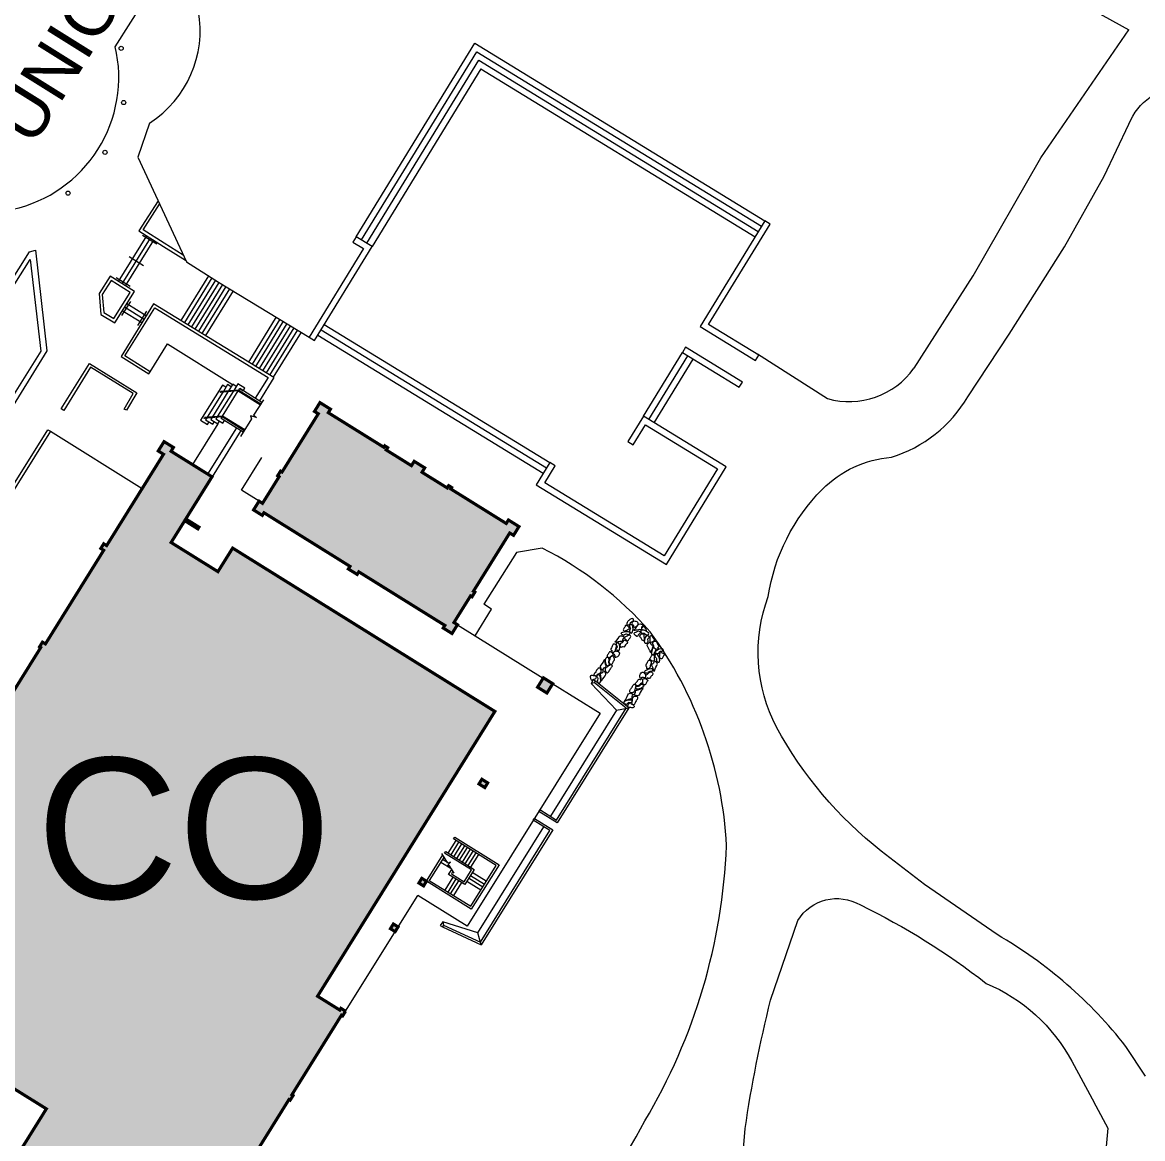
# Model space of a CAD drawing. Header units: feet. Extents: x 6763715 to 6770513, y 1886699 to 1891873.
# Drawn here: x 6766320.4 to 6766591.1, y 1888667.1 to 1888936.9 of the extents above; entities that cross this region are included whole.
import ezdxf

# ---------------------------------------------------------------- set-up
doc = ezdxf.new("R2010")
doc.units = ezdxf.units.FT
doc.header["$LTSCALE"] = 48
doc.header["$MEASUREMENT"] = 0
for name, color, linetype, lineweight in [('A-FLOR-STRS', 4, 'Continuous', 0), ('C-BLDG-HTCH', 253, 'Continuous', 0), ('C-BLDG-IDEN', 7, 'Continuous', 50), ('C-ROAD', 5, 'Continuous', 0), ('L-SITE', 32, 'Continuous', 5), ('L-SITE-WALK', 6, 'Continuous', 0), ('L-SITE-WALL', 32, 'Continuous', 0)]:
    doc.layers.add(name, color=color, linetype=linetype, lineweight=lineweight)
doc.layers.add('C-BLDG', color=7, linetype='Continuous')
doc.layers.add('C-ROAD-IDEN', color=7, linetype='Continuous')
doc.styles.add('Campus_Base_Map_NEW$0$STANDARD', font='arial.ttf', dxfattribs={"height": 3.8})
doc.styles.get("Standard").update_dxf_attribs({"font": 'arial.ttf'})

msp = doc.modelspace()

# ---------------------------------------------------------------- hatches: boundary and pattern name
at = {"layer": 'C-BLDG-HTCH'}
h = msp.add_hatch(color=256, dxfattribs=at)
h.paths.add_polyline_path([(6766210.07, 1888956.66), (6766186.75, 1888919.49), (6766153, 1888940.66), (6766176.31, 1888977.84)], flags=0)
h.paths.add_polyline_path([(6766153, 1888940.66), (6766176.31, 1888977.84), (6766210.07, 1888956.66), (6766186.75, 1888919.49)], flags=16)
edge = h.paths.add_edge_path()
edge.add_line((6766362.85, 1889163.2), (6766389.12, 1889146.73))
edge.add_line((6766389.12, 1889146.73), (6766386.8, 1889143.03))
edge.add_line((6766386.8, 1889143.03), (6766392.49, 1889139.45))
edge.add_line((6766392.49, 1889139.45), (6766394.82, 1889143.16))
edge.add_line((6766394.82, 1889143.16), (6766412.48, 1889132.08))
edge.add_line((6766412.48, 1889132.08), (6766405.06, 1889120.26))
edge.add_line((6766405.06, 1889120.26), (6766415.89, 1889113.47))
edge.add_line((6766415.89, 1889113.47), (6766371.22, 1889042.25))
edge.add_line((6766371.22, 1889042.25), (6766359.26, 1889049.75))
edge.add_line((6766359.26, 1889049.75), (6766352.91, 1889039.64))
edge.add_line((6766352.91, 1889039.64), (6766364.88, 1889032.14))
edge.add_line((6766364.88, 1889032.14), (6766360.95, 1889025.87))
edge.add_line((6766360.95, 1889025.87), (6766361.09, 1889025.78))
edge.add_line((6766361.09, 1889025.78), (6766355.73, 1889017.23))
edge.add_line((6766355.73, 1889017.23), (6766355.59, 1889017.32))
edge.add_line((6766355.59, 1889017.32), (6766353.08, 1889013.33))
edge.add_line((6766353.08, 1889013.33), (6766348.85, 1889015.99))
edge.add_line((6766348.85, 1889015.99), (6766339.38, 1889000.89))
edge.add_line((6766339.38, 1889000.89), (6766343.62, 1888998.24))
edge.add_line((6766343.62, 1888998.24), (6766342.54, 1888996.53))
edge.add_line((6766342.54, 1888996.53), (6766338.31, 1888999.18))
edge.add_line((6766338.31, 1888999.18), (6766328.66, 1888983.8))
edge.add_line((6766328.66, 1888983.8), (6766332.9, 1888981.14))
edge.add_line((6766332.9, 1888981.14), (6766331.82, 1888979.43))
edge.add_line((6766331.82, 1888979.43), (6766327.59, 1888982.09))
edge.add_line((6766327.59, 1888982.09), (6766318.12, 1888966.99))
edge.add_line((6766318.12, 1888966.99), (6766322.35, 1888964.34))
edge.add_line((6766322.35, 1888964.34), (6766321.28, 1888962.63))
edge.add_line((6766321.28, 1888962.63), (6766303.83, 1888973.57))
edge.add_line((6766303.83, 1888973.57), (6766300.28, 1888967.9))
edge.add_line((6766300.28, 1888967.9), (6766301.72, 1888968.26))
edge.add_line((6766301.72, 1888968.26), (6766302.32, 1888965.63))
edge.add_arc((6766311.97, 1888923.51), 43.21, 102.9043, 115.9246)
edge.add_line((6766293.08, 1888962.38), (6766292.2, 1888964.19))
edge.add_line((6766292.2, 1888964.19), (6766285.72, 1888960.44))
edge.add_line((6766285.72, 1888960.44), (6766280.05, 1888955.56))
edge.add_line((6766280.05, 1888955.56), (6766281.48, 1888954.13))
edge.add_arc((6766311.97, 1888923.51), 43.21, 134.8839, 147.9043)
edge.add_line((6766275.36, 1888946.47), (6766273.09, 1888947.9))
edge.add_arc((6766311.97, 1888923.51), 45.9, 139.1606, 147.9043, ccw=False)
edge.add_line((6766277.24, 1888953.53), (6766270.85, 1888957.54))
edge.add_line((6766270.85, 1888957.54), (6766267.37, 1888951.98))
edge.add_line((6766267.37, 1888951.98), (6766258.75, 1888957.39))
edge.add_line((6766258.75, 1888957.39), (6766197.38, 1888859.53))
edge.add_line((6766197.38, 1888859.53), (6766180.29, 1888870.25))
edge.add_line((6766180.29, 1888870.25), (6766167.29, 1888849.53))
edge.add_line((6766167.29, 1888849.53), (6766149.77, 1888860.52))
edge.add_line((6766149.77, 1888860.52), (6766165.98, 1888886.37))
edge.add_line((6766165.98, 1888886.37), (6766132.23, 1888907.54))
edge.add_line((6766132.23, 1888907.54), (6766129.04, 1888902.3))
edge.add_line((6766129.04, 1888902.3), (6766122.92, 1888928.86))
edge.add_line((6766122.92, 1888928.86), (6766116.12, 1888927.27))
edge.add_line((6766116.12, 1888927.27), (6766093.33, 1888941.56))
edge.add_line((6766093.33, 1888941.56), (6766096.59, 1888946.76))
edge.add_line((6766096.59, 1888946.76), (6766070.95, 1888962.84))
edge.add_line((6766070.95, 1888962.84), (6766131.7, 1889059.7))
edge.add_line((6766131.7, 1889059.7), (6766158.84, 1889042.53))
edge.add_arc((6766311.97, 1888923.51), 193.94, 140.9081, 142.1451, ccw=False)
edge.add_line((6766161.45, 1889045.81), (6766162.5, 1889045.2))
edge.add_line((6766162.5, 1889045.2), (6766172.09, 1889057))
edge.add_line((6766172.09, 1889057), (6766183.57, 1889067.26))
edge.add_line((6766183.57, 1889067.26), (6766182.77, 1889068.16))
edge.add_arc((6766311.97, 1888923.51), 193.94, 130.6834, 131.7723, ccw=False)
edge.add_line((6766185.54, 1889070.58), (6766185.77, 1889070.44))
edge.add_line((6766185.77, 1889070.44), (6766186.04, 1889070.87))
edge.add_line((6766186.04, 1889070.87), (6766185.68, 1889071.09))
edge.add_line((6766185.68, 1889071.09), (6766185.95, 1889071.52))
edge.add_line((6766185.95, 1889071.52), (6766173.27, 1889079.47))
edge.add_line((6766173.27, 1889079.47), (6766178.9, 1889088.44))
edge.add_line((6766178.9, 1889088.44), (6766179.33, 1889088.18))
edge.add_line((6766179.33, 1889088.18), (6766195.28, 1889113.6))
edge.add_line((6766195.28, 1889113.6), (6766194.85, 1889113.87))
edge.add_line((6766194.85, 1889113.87), (6766195.25, 1889114.51))
edge.add_line((6766195.25, 1889114.51), (6766207.98, 1889106.52))
edge.add_line((6766207.98, 1889106.52), (6766208.52, 1889107.38))
edge.add_line((6766208.52, 1889107.38), (6766205.51, 1889112.77))
edge.add_arc((6766311.97, 1888923.51), 217.14, 119.3601, 120.3967)
edge.add_line((6766202.1, 1889110.81), (6766199.21, 1889112.62))
edge.add_line((6766199.21, 1889112.62), (6766204.14, 1889115.47))
edge.add_line((6766204.14, 1889115.47), (6766197.98, 1889126.48))
edge.add_line((6766197.98, 1889126.48), (6766176.1, 1889112.53))
edge.add_line((6766176.1, 1889112.53), (6766168.18, 1889117.5))
edge.add_arc((6765978.84, 1889165.44), 195.31, 344.9851, 345.7912, ccw=False)
edge.add_line((6766167.48, 1889114.84), (6766166.83, 1889115.01))
edge.add_arc((6766005.9, 1889163.34), 168.03, 343.2867, 367.838)
edge.add_arc((6765978.84, 1889165.44), 194.63, 6.1394, 20.1872)
edge.add_line((6766161.52, 1889232.6), (6766162.16, 1889232.84))
edge.add_line((6766162.16, 1889232.84), (6766162.82, 1889231.01))
edge.add_line((6766162.82, 1889231.01), (6766168.78, 1889233.07))
edge.add_arc((6765978.84, 1889165.44), 201.61, 19.5989, 20.1792)
edge.add_line((6766168.08, 1889234.99), (6766168.71, 1889235.22))
edge.add_line((6766168.71, 1889235.22), (6766174.13, 1889218.17))
edge.add_line((6766174.13, 1889218.17), (6766184.5, 1889234.7))
edge.add_line((6766184.5, 1889234.7), (6766187.59, 1889233.47))
edge.add_line((6766187.59, 1889233.47), (6766189.71, 1889238.77))
edge.add_line((6766189.71, 1889238.77), (6766187.81, 1889239.53))
edge.add_line((6766187.81, 1889239.53), (6766188.31, 1889240.78))
edge.add_line((6766188.31, 1889240.78), (6766276.98, 1889205.31))
edge.add_line((6766276.98, 1889205.31), (6766276.48, 1889204.06))
edge.add_line((6766276.48, 1889204.06), (6766271.87, 1889205.9))
edge.add_line((6766271.87, 1889205.9), (6766268.2, 1889200.04))
edge.add_line((6766268.2, 1889200.04), (6766285.54, 1889189.17))
edge.add_line((6766285.54, 1889189.17), (6766275.49, 1889173.14))
edge.add_line((6766275.49, 1889173.14), (6766276.63, 1889172.43))
edge.add_line((6766276.63, 1889172.43), (6766275.56, 1889170.72))
edge.add_line((6766275.56, 1889170.72), (6766290.09, 1889161.61))
edge.add_line((6766290.09, 1889161.61), (6766291.16, 1889163.32))
edge.add_line((6766291.16, 1889163.32), (6766292.87, 1889162.24))
edge.add_line((6766292.87, 1889162.24), (6766291.79, 1889160.54))
edge.add_line((6766291.79, 1889160.54), (6766307.18, 1889150.89))
edge.add_line((6766307.18, 1889150.89), (6766308.25, 1889152.6))
edge.add_line((6766308.25, 1889152.6), (6766309.96, 1889151.52))
edge.add_line((6766309.96, 1889151.52), (6766308.89, 1889149.81))
edge.add_line((6766308.89, 1889149.81), (6766324.27, 1889140.17))
edge.add_line((6766324.27, 1889140.17), (6766325.34, 1889141.88))
edge.add_line((6766325.34, 1889141.88), (6766327.05, 1889140.8))
edge.add_line((6766327.05, 1889140.8), (6766325.98, 1889139.09))
edge.add_line((6766325.98, 1889139.09), (6766341.36, 1889129.45))
edge.add_line((6766341.36, 1889129.45), (6766342.43, 1889131.16))
edge.add_line((6766342.43, 1889131.16), (6766344.14, 1889130.08))
edge.add_line((6766344.14, 1889130.08), (6766343.07, 1889128.37))
edge.add_line((6766343.07, 1889128.37), (6766358.46, 1889118.73))
edge.add_line((6766358.46, 1889118.73), (6766359.53, 1889120.44))
edge.add_line((6766359.53, 1889120.44), (6766361.24, 1889119.36))
edge.add_line((6766361.24, 1889119.36), (6766360.16, 1889117.65))
edge.add_line((6766360.16, 1889117.65), (6766366.15, 1889113.9))
edge.add_line((6766366.15, 1889113.9), (6766367.22, 1889115.61))
edge.add_line((6766367.22, 1889115.61), (6766368.36, 1889114.9))
edge.add_line((6766368.36, 1889114.9), (6766374.37, 1889124.48))
edge.add_line((6766374.37, 1889124.48), (6766348.69, 1889140.55))
edge.add_line((6766348.69, 1889140.55), (6766362.82, 1889163.16))
h = msp.add_hatch(color=256, dxfattribs=at)
h.paths.add_polyline_path([(6766398.51, 1888697.92), (6766397.38, 1888698.63), (6766397.12, 1888698.2), (6766391.74, 1888701.55), (6766411.48, 1888733.24), (6766434.6, 1888770.38), (6766371.22, 1888809.85), (6766367.67, 1888804.15), (6766356.35, 1888811.2), (6766359.64, 1888816.47), (6766362.82, 1888814.49), (6766363.08, 1888814.91), (6766359.9, 1888816.9), (6766366.24, 1888827.08), (6766356.34, 1888833.25), (6766356.91, 1888834.17), (6766354.65, 1888835.58), (6766353.24, 1888833.32), (6766354.51, 1888832.52), (6766340.77, 1888810.45), (6766340.06, 1888810.89), (6766339.36, 1888809.76), (6766340.06, 1888809.32), (6766325.97, 1888786.68), (6766325.26, 1888787.12), (6766324.56, 1888785.99), (6766324.84, 1888785.82), (6766318.25, 1888775.23), (6766307.79, 1888781.64), (6766308.05, 1888782.06), (6766306.92, 1888782.77), (6766306.22, 1888781.64), (6766306.57, 1888781.42), (6766306.04, 1888780.57), (6766293.31, 1888788.5), (6766292.96, 1888787.93), (6766299.56, 1888783.82), (6766289.54, 1888767.74), (6766282.94, 1888771.85), (6766282.59, 1888771.29), (6766295.32, 1888763.36), (6766294.8, 1888762.51), (6766294.44, 1888762.73), (6766293.74, 1888761.6), (6766294.02, 1888761.42), (6766282.04, 1888742.18), (6766281.76, 1888742.36), (6766281.05, 1888741.22), (6766283.03, 1888739.99), (6766278.1, 1888732.07), (6766275.34, 1888731.43), (6766269.35, 1888721.81), (6766269.07, 1888721.98), (6766268.36, 1888720.85), (6766268.65, 1888720.67), (6766256.67, 1888701.43), (6766256.38, 1888701.61), (6766255.68, 1888700.48), (6766256.81, 1888699.77), (6766256.99, 1888700.06), (6766277.3, 1888687.4), (6766277.13, 1888687.12), (6766278.26, 1888686.42), (6766278.96, 1888687.55), (6766278.61, 1888687.77), (6766283.41, 1888695.48), (6766303.36, 1888683.06), (6766298.56, 1888675.35), (6766298.2, 1888675.57), (6766297.5, 1888674.44), (6766298.63, 1888673.73), (6766299.34, 1888674.86), (6766298.98, 1888675.08), (6766303.78, 1888682.79), (6766309.73, 1888679.09), (6766312.19, 1888683.05), (6766326.2, 1888674.33), (6766318.93, 1888662.66), (6766318.58, 1888662.88), (6766317.87, 1888661.75), (6766319, 1888661.04), (6766319.18, 1888661.33), (6766338.42, 1888649.35), (6766338.25, 1888649.06), (6766339.38, 1888648.36), (6766339.55, 1888648.64), (6766358.79, 1888636.66), (6766358.62, 1888636.38), (6766359.75, 1888635.67), (6766360.46, 1888636.8), (6766360.17, 1888636.98), (6766372.15, 1888656.22), (6766372.44, 1888656.04), (6766373.14, 1888657.18), (6766372.86, 1888657.35), (6766384.84, 1888676.59), (6766385.12, 1888676.42), (6766385.83, 1888677.55), (6766385.54, 1888677.73), (6766397.53, 1888696.97), (6766397.81, 1888696.79)])
h.paths.add_polyline_path([(6766431.46, 1888752.41), (6766430.75, 1888752.85), (6766431.46, 1888753.98), (6766432.17, 1888753.54), (6766432.87, 1888753.1), (6766432.17, 1888751.97)], flags=17)
h.paths.add_polyline_path([(6766446.33, 1888778.49), (6766448.59, 1888777.08), (6766447.18, 1888774.82), (6766444.92, 1888776.23)])
h.paths.add_polyline_path([(6766376.27, 1888819.07), (6766378.4, 1888817.75), (6766378.79, 1888818.39), (6766399.59, 1888805.43), (6766399.19, 1888804.8), (6766401.32, 1888803.48), (6766401.71, 1888804.11), (6766422.51, 1888791.16), (6766422.11, 1888790.53), (6766424.24, 1888789.2), (6766425.56, 1888791.33), (6766424.71, 1888791.86), (6766428.72, 1888798.29), (6766429.07, 1888798.07), (6766429.77, 1888799.2), (6766429.42, 1888799.42), (6766438.19, 1888813.5), (6766439.11, 1888812.93), (6766440.43, 1888815.05), (6766437.88, 1888816.64), (6766437.35, 1888815.79), (6766423.93, 1888824.15), (6766424.15, 1888824.5), (6766423.44, 1888824.94), (6766423.09, 1888824.38), (6766416.99, 1888828.17), (6766417.65, 1888829.24), (6766415.1, 1888830.82), (6766414.44, 1888829.76), (6766408.34, 1888833.56), (6766408.69, 1888834.12), (6766407.99, 1888834.57), (6766407.77, 1888834.21), (6766394.34, 1888842.57), (6766394.87, 1888843.42), (6766392.33, 1888845.01), (6766391, 1888842.88), (6766391.92, 1888842.31), (6766383.16, 1888828.23), (6766382.8, 1888828.45), (6766382.1, 1888827.32), (6766382.45, 1888827.1), (6766378.44, 1888820.66), (6766377.6, 1888821.19)])
h.paths.add_polyline_path([(6766410.07, 1888719), (6766409.36, 1888717.87), (6766410.5, 1888717.16), (6766411.2, 1888718.3)], flags=17)
h.paths.add_polyline_path([(6766416.85, 1888729.89), (6766416.24, 1888728.9), (6766417.37, 1888728.2), (6766418.07, 1888729.33), (6766416.94, 1888730.04)], flags=17)

# ---------------------------------------------------------------- linework, layer by layer
at = {"layer": 'A-FLOR-STRS'}
for p, q in [((6766423.31, 1888736.13), (6766425.23, 1888739.21)), ((6766424, 1888735.7), (6766425.92, 1888738.78)), ((6766424.69, 1888735.27), (6766426.61, 1888738.35)), ((6766425.38, 1888734.84), (6766427.3, 1888737.92)), ((6766426.07, 1888734.41), (6766427.99, 1888737.49)), ((6766426.76, 1888733.98), (6766428.68, 1888737.06)), ((6766423.15, 1888733.83), (6766421.93, 1888734.58)), ((6766427.45, 1888733.55), (6766429.36, 1888736.63)), ((6766428.14, 1888733.13), (6766430.05, 1888736.2)), ((6766428.83, 1888732.7), (6766430.74, 1888735.77)), ((6766424.16, 1888732.24), (6766421.5, 1888733.9)), ((6766432.52, 1888729.32), (6766429.12, 1888731.43)), ((6766424.47, 1888730.31), (6766422.51, 1888727.16)), ((6766425.16, 1888729.88), (6766423.2, 1888726.73)), ((6766423.89, 1888726.3), (6766425.85, 1888729.45)), ((6766426.54, 1888729.02), (6766424.58, 1888725.87)), ((6766427.83, 1888729.36), (6766431.23, 1888727.25)), ((6766431.66, 1888727.94), (6766428.26, 1888730.05)), ((6766428.69, 1888730.74), (6766432.09, 1888728.63))]:
    msp.add_line(p, q, dxfattribs=at)
at = {"layer": 'C-BLDG', "const_width": 0.75}
for points in [[(6766376.27, 1888819.07), (6766378.4, 1888817.75), (6766378.79, 1888818.39), (6766399.59, 1888805.43), (6766399.19, 1888804.8), (6766401.32, 1888803.48), (6766401.71, 1888804.11), (6766422.51, 1888791.16), (6766422.11, 1888790.53), (6766424.24, 1888789.2), (6766425.56, 1888791.33), (6766424.71, 1888791.86), (6766428.72, 1888798.29), (6766429.07, 1888798.07), (6766429.77, 1888799.2), (6766429.42, 1888799.42), (6766438.19, 1888813.5), (6766439.11, 1888812.93), (6766440.43, 1888815.05), (6766437.88, 1888816.64), (6766437.35, 1888815.79), (6766423.93, 1888824.15), (6766424.15, 1888824.5), (6766423.44, 1888824.94), (6766423.09, 1888824.38), (6766416.99, 1888828.17), (6766417.65, 1888829.24), (6766415.1, 1888830.82), (6766414.44, 1888829.76), (6766408.34, 1888833.56), (6766408.69, 1888834.12), (6766407.99, 1888834.57), (6766407.77, 1888834.21), (6766394.34, 1888842.57), (6766394.87, 1888843.42), (6766392.33, 1888845.01), (6766391, 1888842.88), (6766391.92, 1888842.31), (6766383.16, 1888828.23), (6766382.8, 1888828.45), (6766382.1, 1888827.32), (6766382.45, 1888827.1), (6766378.44, 1888820.66), (6766377.6, 1888821.19)], [(6766410.07, 1888719), (6766409.36, 1888717.87), (6766410.5, 1888717.16), (6766411.2, 1888718.3)]]:
    msp.add_lwpolyline(points, close=True, dxfattribs=at)
for points in [[(6766398.51, 1888697.92), (6766397.38, 1888698.63), (6766397.12, 1888698.2), (6766391.74, 1888701.55), (6766411.48, 1888733.24), (6766434.6, 1888770.38), (6766371.22, 1888809.85), (6766367.67, 1888804.15), (6766356.35, 1888811.2), (6766359.64, 1888816.47), (6766362.82, 1888814.49), (6766363.08, 1888814.91), (6766359.9, 1888816.9), (6766366.24, 1888827.08), (6766356.34, 1888833.25), (6766356.91, 1888834.17), (6766354.65, 1888835.58), (6766353.24, 1888833.32), (6766354.51, 1888832.52), (6766340.77, 1888810.45), (6766340.06, 1888810.89), (6766339.36, 1888809.76), (6766340.06, 1888809.32), (6766325.97, 1888786.68), (6766325.26, 1888787.12), (6766324.56, 1888785.99), (6766324.84, 1888785.82), (6766318.25, 1888775.23)], [(6766446.33, 1888778.49), (6766448.59, 1888777.08), (6766447.18, 1888774.82), (6766444.92, 1888776.23), (6766446.33, 1888778.49)], [(6766431.46, 1888752.41), (6766430.75, 1888752.85), (6766431.46, 1888753.98), (6766432.17, 1888753.54), (6766432.87, 1888753.1), (6766432.17, 1888751.97), (6766431.46, 1888752.41)], [(6766416.85, 1888729.89), (6766416.24, 1888728.9), (6766417.37, 1888728.2), (6766418.07, 1888729.33), (6766416.94, 1888730.04), (6766416.85, 1888729.89)], [(6766372.86, 1888657.35), (6766384.84, 1888676.59), (6766385.12, 1888676.42), (6766385.83, 1888677.55), (6766385.54, 1888677.73), (6766397.53, 1888696.97), (6766397.81, 1888696.79), (6766398.51, 1888697.92), (6766398.51, 1888697.92)], [(6766312.19, 1888683.05), (6766326.2, 1888674.33), (6766318.93, 1888662.66)]]:
    msp.add_lwpolyline(points, dxfattribs=at)
at = {"layer": 'C-ROAD', "lineweight": 0}
msp.add_line((6766342.84, 1888931.02), (6766412.83, 1889041.68), dxfattribs=at)
msp.add_arc((6766311.07, 1888923.6), 32.63, 282.3647, 13.1437, dxfattribs=at)
at = {"layer": 'L-SITE', "lineweight": 0}
for points, start_tangent, end_tangent in [([(6766465.68, 1888789.93), (6766465.66, 1888790.28), (6766466.08, 1888790.87), (6766466.19, 1888791.14), (6766467.1, 1888790.44), (6766466.52, 1888790.05), (6766466.07, 1888789.8), (6766465.68, 1888789.93)], (-0.497486, 0.867472), (-0.825434, 0.564499)), ([(6766467.9, 1888791.45), (6766468.07, 1888791.11), (6766468.07, 1888790.78), (6766468.78, 1888790.92), (6766469.15, 1888791.9), (6766468.72, 1888792.08), (6766468.38, 1888792.17), (6766467.71, 1888791.69), (6766467.88, 1888791.48)], (-0.040655, -0.999173), (0.843705, -0.536808)), ([(6766469.66, 1888790.14), (6766468.94, 1888790.05), (6766468.17, 1888789.98), (6766468.65, 1888790.48), (6766469.76, 1888791.51), (6766470.4, 1888791.08), (6766470.07, 1888790.72), (6766469.78, 1888790.11), (6766469.68, 1888790.16)], (-0.994221, -0.107357), (0.608043, 0.793904)), ([(6766470.07, 1888790.26), (6766470.16, 1888790.66), (6766470.55, 1888791.02), (6766471.14, 1888790.18), (6766471.25, 1888789.93), (6766470.84, 1888790.02), (6766470.29, 1888790.11), (6766470.07, 1888790.26)], (-0.360394, 0.9328), (-0.564574, 0.825382)), ([(6766465.11, 1888787.29), (6766464.39, 1888787.19), (6766463.62, 1888787.12), (6766464.1, 1888787.63), (6766465.21, 1888788.66), (6766465.85, 1888788.22), (6766465.52, 1888787.86), (6766465.23, 1888787.25), (6766465.13, 1888787.3)], (-0.994221, -0.107357), (0.608043, 0.793904)), ([(6766467.41, 1888788.67), (6766467.41, 1888788.32), (6766466.96, 1888787.76), (6766466.84, 1888787.49), (6766465.96, 1888788.23), (6766466.56, 1888788.59), (6766467.02, 1888788.82), (6766467.41, 1888788.67)], (0.454989, -0.890497), (0.797193, -0.603725)), ([(6766469.68, 1888789.7), (6766469.69, 1888789.34), (6766469.24, 1888788.78), (6766469.11, 1888788.51), (6766468.24, 1888789.26), (6766468.84, 1888789.62), (6766469.3, 1888789.84), (6766469.69, 1888789.7)], (0.454989, -0.890497), (0.797193, -0.603725)), ([(6766470.49, 1888787.55), (6766470.15, 1888787.66), (6766469.77, 1888788.28), (6766469.56, 1888788.49), (6766470.56, 1888789.06), (6766470.7, 1888788.37), (6766470.75, 1888787.86), (6766470.49, 1888787.55)], (-0.991882, -0.127164), (-0.837677, -0.546166)), ([(6766472.31, 1888788.67), (6766472.63, 1888788.53), (6766472.98, 1888787.9), (6766473.18, 1888787.68), (6766472.16, 1888787.16), (6766472.06, 1888787.85), (6766472.03, 1888788.36), (6766472.31, 1888788.67)], (0.996868, 0.079087), (0.863089, 0.505052)), ([(6766462.94, 1888784.69), (6766463.42, 1888784.81), (6766463.75, 1888785.09), (6766463.8, 1888785.54), (6766464.01, 1888786.08), (6766463.87, 1888786.47), (6766463.56, 1888786.65), (6766463.18, 1888786.59), (6766462.9, 1888785.93), (6766462.64, 1888785.51), (6766462.72, 1888785.2), (6766462.91, 1888785.05), (6766462.79, 1888784.74), (6766462.96, 1888784.71)], (0.669729, -0.742606), (0.719039, 0.69497)), ([(6766465.02, 1888785.92), (6766464.92, 1888786.41), (6766465.03, 1888786.83), (6766465.41, 1888787.07), (6766465.8, 1888787.5), (6766466.21, 1888787.55), (6766466.51, 1888787.35), (6766466.62, 1888786.98), (6766466.16, 1888786.43), (6766465.89, 1888786.02), (6766465.58, 1888785.95), (6766465.36, 1888786.05), (6766465.13, 1888785.81), (6766465.04, 1888785.95)], (-0.961618, 0.274392), (0.30743, 0.951571)), ([(6766472.71, 1888786.01), (6766472.52, 1888785.31), (6766472.29, 1888784.57), (6766472.01, 1888785.21), (6766471.48, 1888786.63), (6766472.13, 1888787.05), (6766472.33, 1888786.61), (6766472.79, 1888786.11), (6766472.7, 1888786.03)], (-0.281757, -0.959486), (-0.500359, 0.865818)), ([(6766472.46, 1888784.59), (6766472.65, 1888785.27), (6766472.78, 1888785.82), (6766473.06, 1888785.64), (6766473.51, 1888785.35), (6766473.56, 1888785.15), (6766473.29, 1888784.81), (6766473.15, 1888784.44), (6766473.23, 1888784.21), (6766472.93, 1888784.19), (6766472.53, 1888784.11), (6766472.44, 1888784.43), (6766472.46, 1888784.59)], (0.199773, 0.979842), (0.156974, 0.987603)), ([(6766473.93, 1888785.41), (6766473.45, 1888785.5), (6766473.1, 1888785.76), (6766473.02, 1888786.21), (6766472.78, 1888786.73), (6766472.89, 1888787.13), (6766473.19, 1888787.33), (6766473.57, 1888787.29), (6766473.9, 1888786.66), (6766474.18, 1888786.25), (6766474.12, 1888785.93), (6766473.94, 1888785.77), (6766474.08, 1888785.47), (6766473.92, 1888785.43)], (-0.621884, -0.783109), (-0.76117, 0.648552)), ([(6766461.39, 1888781.45), (6766461.26, 1888782.16), (6766461.1, 1888782.92), (6766460.76, 1888782.3), (6766460.11, 1888780.94), (6766460.72, 1888780.46), (6766460.97, 1888780.88), (6766461.46, 1888781.34), (6766461.38, 1888781.43)], (-0.198813, 0.980038), (-0.572452, -0.819938)), ([(6766461.77, 1888783.56), (6766461.75, 1888783.91), (6766462.17, 1888784.5), (6766462.28, 1888784.77), (6766463.19, 1888784.07), (6766462.61, 1888783.68), (6766462.16, 1888783.43), (6766461.77, 1888783.56)], (-0.497486, 0.867472), (-0.825434, 0.564499)), ([(6766463.25, 1888783.74), (6766462.77, 1888783.62), (6766462.43, 1888783.35), (6766462.37, 1888782.9), (6766462.15, 1888782.37), (6766462.27, 1888781.98), (6766462.58, 1888781.79), (6766462.96, 1888781.84), (6766463.26, 1888782.49), (6766463.53, 1888782.91), (6766463.46, 1888783.22), (6766463.28, 1888783.37), (6766463.4, 1888783.68), (6766463.23, 1888783.71)], (-0.65068, 0.759352), (-0.736433, -0.67651)), ([(6766463.42, 1888784.2), (6766463.59, 1888783.86), (6766463.59, 1888783.53), (6766464.29, 1888783.67), (6766464.67, 1888784.65), (6766464.24, 1888784.83), (6766463.9, 1888784.93), (6766463.22, 1888784.44), (6766463.4, 1888784.23)], (-0.040655, -0.999173), (0.843705, -0.536808)), ([(6766472.83, 1888784.09), (6766472.51, 1888783.93), (6766472.2, 1888783.29), (6766472.01, 1888783.06), (6766473.06, 1888782.59), (6766473.13, 1888783.29), (6766473.13, 1888783.8), (6766472.83, 1888784.09)], (-0.999684, 0.025149), (-0.889099, 0.457715)), ([(6766474.71, 1888783.07), (6766475.04, 1888783.2), (6766475.38, 1888783.83), (6766475.58, 1888784.05), (6766474.55, 1888784.57), (6766474.46, 1888783.88), (6766474.43, 1888783.37), (6766474.71, 1888783.07)], (0.997301, -0.073424), (0.865944, -0.500142)), ([(6766460.1, 1888779.17), (6766460.19, 1888778.45), (6766460.32, 1888777.68), (6766460.69, 1888778.28), (6766461.4, 1888779.62), (6766460.81, 1888780.12), (6766460.55, 1888779.71), (6766460.03, 1888779.28), (6766460.11, 1888779.19)], (0.151225, -0.988499), (0.611402, 0.79132)), ([(6766471.39, 1888780.75), (6766471.86, 1888780.86), (6766472.2, 1888781.14), (6766472.25, 1888781.59), (6766472.47, 1888782.13), (6766472.33, 1888782.52), (6766472.02, 1888782.7), (6766471.64, 1888782.64), (6766471.35, 1888781.99), (6766471.09, 1888781.57), (6766471.17, 1888781.26), (6766471.35, 1888781.11), (6766471.24, 1888780.8), (6766471.4, 1888780.77)], (0.663259, -0.74839), (0.725043, 0.688703)), ([(6766472.57, 1888781.41), (6766472.8, 1888780.73), (6766473.07, 1888780), (6766473.32, 1888780.65), (6766473.77, 1888782.1), (6766473.1, 1888782.49), (6766472.92, 1888782.03), (6766472.49, 1888781.51), (6766472.58, 1888781.44)], (0.333151, -0.942874), (0.452882, 0.89157)), ([(6766459.18, 1888778.63), (6766459, 1888778.32), (6766458.32, 1888778.08), (6766458.07, 1888777.92), (6766457.72, 1888779.01), (6766458.42, 1888779), (6766458.92, 1888778.95), (6766459.18, 1888778.63)], (-0.078259, -0.996933), (0.363416, -0.931627)), ([(6766470.18, 1888778.2), (6766470.29, 1888777.72), (6766470.18, 1888777.3), (6766469.81, 1888777.05), (6766469.43, 1888776.61), (6766469.02, 1888776.56), (6766468.71, 1888776.75), (6766468.6, 1888777.12), (6766469.05, 1888777.67), (6766469.31, 1888778.09), (6766469.62, 1888778.16), (6766469.84, 1888778.07), (6766470.07, 1888778.31), (6766470.16, 1888778.17)], (0.966062, -0.258309), (-0.291511, -0.956567)), ([(6766470.52, 1888778.55), (6766470.14, 1888778.56), (6766469.84, 1888778.41), (6766469.67, 1888779.11), (6766470.39, 1888779.87), (6766470.74, 1888779.57), (6766470.97, 1888779.3), (6766470.83, 1888778.48), (6766470.56, 1888778.55)], (-0.883331, -0.468749), (-0.848877, 0.528591)), ([(6766470.66, 1888776.79), (6766470.99, 1888776.92), (6766471.33, 1888777.55), (6766471.53, 1888777.78), (6766470.5, 1888778.29), (6766470.4, 1888777.6), (6766470.38, 1888777.09), (6766470.66, 1888776.79)], (0.997301, -0.073424), (0.865944, -0.500142)), ([(6766471.17, 1888778.33), (6766471.07, 1888778.82), (6766471.19, 1888779.24), (6766471.57, 1888779.47), (6766471.96, 1888779.9), (6766472.37, 1888779.95), (6766472.67, 1888779.74), (6766472.78, 1888779.37), (6766472.31, 1888778.83), (6766472.04, 1888778.42), (6766471.73, 1888778.35), (6766471.51, 1888778.46), (6766471.28, 1888778.22), (6766471.19, 1888778.36)], (-0.9592, 0.282727), (0.315677, 0.948867)), ([(6766467.42, 1888773.38), (6766466.74, 1888773.16), (6766465.99, 1888772.94), (6766466.37, 1888773.53), (6766467.26, 1888774.75), (6766467.98, 1888774.44), (6766467.72, 1888774.03), (6766467.55, 1888773.37), (6766467.44, 1888773.4)], (-0.956686, -0.291122), (0.4491, 0.893482)), ([(6766468.92, 1888775.54), (6766469.62, 1888775.73), (6766470.37, 1888775.91), (6766469.96, 1888775.34), (6766469.01, 1888774.16), (6766468.32, 1888774.51), (6766468.59, 1888774.91), (6766468.79, 1888775.55), (6766468.9, 1888775.52)], (0.969635, 0.244556), (-0.491748, -0.870738)), ([(6766468.29, 1888771.5), (6766468.17, 1888771.84), (6766467.57, 1888772.23), (6766467.36, 1888772.44), (6766466.77, 1888771.45), (6766467.46, 1888771.31), (6766467.96, 1888771.24), (6766468.29, 1888771.5)], (0.145776, 0.989318), (0.561807, 0.827268))]:
    msp.add_spline(points, degree=3, dxfattribs=dict(at, start_tangent=start_tangent, end_tangent=end_tangent))
for points in [[(6766466.78, 1888791.23), (6766466.63, 1888791.25), (6766466.35, 1888791.34), (6766466.6, 1888791.96), (6766466.98, 1888792.44), (6766467.98, 1888793.2), (6766468.25, 1888792.06), (6766467.3, 1888792.14), (6766467.35, 1888791.29), (6766467.06, 1888791.36), (6766466.84, 1888791.26), (6766466.78, 1888791.23)], [(6766467.32, 1888789.43), (6766467.44, 1888789.35), (6766467.7, 1888789.21), (6766467.96, 1888789.82), (6766468.04, 1888790.42), (6766467.89, 1888791.68), (6766466.89, 1888791.07), (6766467.61, 1888790.45), (6766466.97, 1888789.89), (6766467.22, 1888789.73), (6766467.3, 1888789.5), (6766467.32, 1888789.44)], [(6766465.29, 1888788.94), (6766465.19, 1888789.05), (6766465.03, 1888789.29), (6766465.62, 1888789.61), (6766466.21, 1888789.74), (6766467.48, 1888789.69), (6766466.96, 1888788.64), (6766466.28, 1888789.31), (6766465.77, 1888788.62), (6766465.59, 1888788.86), (6766465.36, 1888788.92), (6766465.3, 1888788.93)], [(6766471.57, 1888788.88), (6766471.7, 1888788.95), (6766471.92, 1888789.14), (6766471.46, 1888789.62), (6766470.93, 1888789.92), (6766469.72, 1888790.26), (6766469.9, 1888789.1), (6766470.75, 1888789.53), (6766471.02, 1888788.72), (6766471.26, 1888788.9), (6766471.5, 1888788.88), (6766471.56, 1888788.87)], [(6766471.25, 1888786.81), (6766471.11, 1888786.76), (6766470.83, 1888786.71), (6766470.76, 1888787.37), (6766470.87, 1888787.97), (6766471.39, 1888789.12), (6766472.16, 1888788.24), (6766471.28, 1888787.86), (6766471.73, 1888787.13), (6766471.44, 1888787.06), (6766471.29, 1888786.87), (6766471.26, 1888786.81)], [(6766464.18, 1888785.07), (6766464.31, 1888784.99), (6766464.57, 1888784.87), (6766464.79, 1888785.5), (6766464.83, 1888786.11), (6766464.58, 1888787.35), (6766463.63, 1888786.67), (6766464.4, 1888786.1), (6766463.79, 1888785.5), (6766464.06, 1888785.36), (6766464.15, 1888785.14), (6766464.18, 1888785.08)], [(6766473.56, 1888784.34), (6766473.43, 1888784.4), (6766473.19, 1888784.58), (6766473.63, 1888785.08), (6766474.13, 1888785.41), (6766475.33, 1888785.82), (6766475.22, 1888784.65), (6766474.34, 1888785.04), (6766474.12, 1888784.21), (6766473.87, 1888784.37), (6766473.63, 1888784.34), (6766473.56, 1888784.33)], [(6766462, 1888783.38), (6766461.88, 1888783.46), (6766461.61, 1888783.59), (6766461.37, 1888782.96), (6766461.33, 1888782.36), (6766461.54, 1888781.12), (6766462.51, 1888781.77), (6766461.76, 1888782.36), (6766462.38, 1888782.95), (6766462.12, 1888783.09), (6766462.02, 1888783.32), (6766462, 1888783.38)], [(6766473.99, 1888782.29), (6766474.13, 1888782.25), (6766474.42, 1888782.21), (6766474.45, 1888782.88), (6766474.31, 1888783.47), (6766473.72, 1888784.59), (6766473, 1888783.66), (6766473.9, 1888783.34), (6766473.49, 1888782.59), (6766473.78, 1888782.53), (6766473.94, 1888782.34), (6766473.98, 1888782.29)], [(6766470.98, 1888779.62), (6766470.86, 1888779.7), (6766470.63, 1888779.88), (6766471.1, 1888780.36), (6766471.64, 1888780.65), (6766472.86, 1888780.97), (6766472.66, 1888779.81), (6766471.82, 1888780.26), (6766471.53, 1888779.45), (6766471.29, 1888779.63), (6766471.05, 1888779.62), (6766470.99, 1888779.62)], [(6766459.57, 1888777.27), (6766459.69, 1888777.2), (6766459.96, 1888777.08), (6766460.17, 1888777.72), (6766460.2, 1888778.32), (6766459.93, 1888779.56), (6766458.99, 1888778.86), (6766459.77, 1888778.31), (6766459.17, 1888777.69), (6766459.44, 1888777.56), (6766459.54, 1888777.34), (6766459.56, 1888777.28)], [(6766470.4, 1888776.92), (6766470.53, 1888776.84), (6766470.75, 1888776.66), (6766470.29, 1888776.18), (6766469.77, 1888775.87), (6766468.56, 1888775.52), (6766468.73, 1888776.68), (6766469.58, 1888776.26), (6766469.84, 1888777.07), (6766470.09, 1888776.9), (6766470.33, 1888776.91), (6766470.39, 1888776.92)], [(6766465.92, 1888772.17), (6766465.8, 1888772.25), (6766465.59, 1888772.46), (6766466.1, 1888772.9), (6766466.65, 1888773.15), (6766467.89, 1888773.37), (6766467.61, 1888772.24), (6766466.8, 1888772.74), (6766466.46, 1888771.96), (6766466.23, 1888772.16), (6766465.99, 1888772.16), (6766465.92, 1888772.16)]]:
    msp.add_open_spline(points, degree=3, knots=[1.898517, 1.898517, 1.898517, 1.898517, 6.365619, 12.173144, 19.959739, 33.304339, 39.264647, 48.365645, 55.344489, 58.536197, 59.977763, 59.977763, 59.977763, 59.977763], dxfattribs=at)
for points, end_tangent in [([(6766459.08, 1888778.94), (6766459.51, 1888779.36), (6766460.12, 1888779.77), (6766460.31, 1888780.23), (6766459.82, 1888780.9), (6766459.33, 1888780.52), (6766458.82, 1888779.74), (6766458.51, 1888779.2), (6766458.91, 1888779.01), (6766459.08, 1888778.9)], (0.616091, 0.787675)), ([(6766462.39, 1888781.73), (6766461.99, 1888781.29), (6766461.4, 1888780.85), (6766461.24, 1888780.38), (6766461.76, 1888779.73), (6766462.22, 1888780.14), (6766462.7, 1888780.93), (6766462.98, 1888781.49), (6766462.57, 1888781.66), (6766462.4, 1888781.76)], (-0.577311, -0.816524)), ([(6766468.74, 1888776.56), (6766468.52, 1888776), (6766468.37, 1888775.29), (6766468.02, 1888774.93), (6766467.21, 1888775.12), (6766467.38, 1888775.72), (6766467.89, 1888776.49), (6766468.27, 1888776.99), (6766468.6, 1888776.7), (6766468.77, 1888776.58)], (-0.486568, -0.873643)), ([(6766467.65, 1888772.37), (6766467.85, 1888772.93), (6766467.95, 1888773.66), (6766468.29, 1888774.03), (6766469.11, 1888773.88), (6766468.97, 1888773.28), (6766468.5, 1888772.48), (6766468.14, 1888771.96), (6766467.8, 1888772.24), (6766467.63, 1888772.35)], (0.443785, 0.896133))]:
    msp.add_spline(points, degree=3, dxfattribs=dict(at, end_tangent=end_tangent))
at = {"layer": 'L-SITE-WALK', "lineweight": 0}
for p, q in [((6766566.56, 1888904.15), (6766587.79, 1888935.07)), ((6766431.21, 1888925.67), (6766404.93, 1888882.75)), ((6766431.21, 1888925.67), (6766497.48, 1888885.08)), ((6766351.14, 1888912.57), (6766348.29, 1888904.35)), ((6766550.16, 1888875.61), (6766566.56, 1888904.15)), ((6766343.65, 1888874.29), (6766350.49, 1888885.31)), ((6766344.55, 1888873.72), (6766351.4, 1888884.73)), ((6766345.35, 1888873.21), (6766352.19, 1888884.23)), ((6766352.86, 1888883.27), (6766349.46, 1888885.41)), ((6766346.2, 1888880.32), (6766349.65, 1888878.16)), ((6766346.49, 1888873.08), (6766343.07, 1888875.19)), ((6766535.9, 1888853.31), (6766550.16, 1888875.61)), ((6766349.28, 1888864.25), (6766344.56, 1888867.2)), ((6766349.82, 1888865.12), (6766345.11, 1888868.07)), ((6766350.34, 1888865.95), (6766345.63, 1888868.9)), ((6766498.08, 1888856.83), (6766515.01, 1888845.99)), ((6766368.74, 1888849.24), (6766363.85, 1888841.39)), ((6766372.58, 1888847.83), (6766368.22, 1888847.45)), ((6766372.7, 1888848.05), (6766368.36, 1888847.67)), ((6766369.59, 1888848.71), (6766368.74, 1888849.24)), ((6766368.79, 1888841.75), (6766372.58, 1888847.83)), ((6766369.99, 1888849.35), (6766368.98, 1888847.73)), ((6766370.84, 1888848.82), (6766369.99, 1888849.35)), ((6766371.23, 1888849.45), (6766370.23, 1888847.84)), ((6766372.08, 1888848.93), (6766371.23, 1888849.45)), ((6766372.48, 1888849.56), (6766371.47, 1888847.94)), ((6766374.18, 1888848.5), (6766372.48, 1888849.56)), ((6766372.58, 1888847.83), (6766377.92, 1888844.5)), ((6766372.7, 1888848.05), (6766378.05, 1888844.71)), ((6766372.71, 1888848.04), (6766372.93, 1888848.4)), ((6766378.28, 1888845.06), (6766372.93, 1888848.4)), ((6766372.93, 1888848.4), (6766373.78, 1888847.87)), ((6766373.78, 1888847.87), (6766374.18, 1888848.5)), ((6766368.84, 1888847.51), (6766365.1, 1888841.49)), ((6766370.09, 1888847.61), (6766366.34, 1888841.6)), ((6766371.33, 1888847.72), (6766367.59, 1888841.71)), ((6766368.22, 1888847.45), (6766368.36, 1888847.67)), ((6766367.64, 1888839.91), (6766361.5, 1888830.04)), ((6766363.85, 1888841.39), (6766363.46, 1888840.75)), ((6766363.46, 1888840.75), (6766365.15, 1888839.69)), ((6766368.66, 1888841.53), (6766364.3, 1888841.16)), ((6766364.3, 1888841.16), (6766364.44, 1888841.38)), ((6766368.78, 1888841.75), (6766364.44, 1888841.38)), ((6766364.92, 1888841.21), (6766364.7, 1888840.86)), ((6766364.7, 1888840.86), (6766366.4, 1888839.8)), ((6766365.1, 1888841.49), (6766365.06, 1888841.43)), ((6766365.15, 1888839.69), (6766365.55, 1888840.33)), ((6766366.17, 1888841.32), (6766365.95, 1888840.96)), ((6766365.95, 1888840.96), (6766367.64, 1888839.91)), ((6766366.34, 1888841.6), (6766366.3, 1888841.54)), ((6766366.4, 1888839.8), (6766366.8, 1888840.44)), ((6766367.41, 1888841.43), (6766367.19, 1888841.07)), ((6766367.19, 1888841.07), (6766368.89, 1888840.02)), ((6766367.59, 1888841.71), (6766367.55, 1888841.65)), ((6766367.64, 1888839.91), (6766368.04, 1888840.54)), ((6766368.44, 1888841.18), (6766368.66, 1888841.53)), ((6766373.78, 1888837.86), (6766368.44, 1888841.18)), ((6766374, 1888838.21), (6766368.66, 1888841.53)), ((6766374.13, 1888838.42), (6766368.78, 1888841.75)), ((6766368.89, 1888840.02), (6766369.29, 1888840.65)), ((6766327.2, 1888838.1), (6766349.35, 1888824.22)), ((6766579.88, 1888675.08), (6766582.78, 1888669.68))]:
    msp.add_line(p, q, dxfattribs=at)
for points in [[(6766437.63, 1889026.59), (6766483.06, 1888999.13), (6766529.82, 1888969.86), (6766559.63, 1888950.76), (6766587.79, 1888935.07)], [(6766401.09, 1888885.1), (6766429.72, 1888931.85)], [(6766429.72, 1888931.85), (6766499.83, 1888888.92)], [(6766402.37, 1888884.32), (6766430.21, 1888929.79)], [(6766430.21, 1888929.79), (6766499.05, 1888887.64)], [(6766403.65, 1888883.53), (6766430.71, 1888927.73)], [(6766430.71, 1888927.73), (6766498.26, 1888886.36)], [(6766348.29, 1888904.35), (6766360.07, 1888879)], [(6766360.07, 1888879), (6766367.82, 1888874.11), (6766389.75, 1888860.83)], [(6766365.35, 1888875.67), (6766358.7, 1888864.86)], [(6766366.19, 1888875.13), (6766359.55, 1888864.34)], [(6766367.04, 1888874.6), (6766360.4, 1888863.82)], [(6766367.89, 1888874.07), (6766361.26, 1888863.29)], [(6766368.74, 1888873.55), (6766362.11, 1888862.77)], [(6766369.6, 1888873.03), (6766362.96, 1888862.24)], [(6766370.45, 1888872.51), (6766363.81, 1888861.72)], [(6766371.31, 1888872), (6766364.66, 1888861.2)], [(6766344.47, 1888866.06), (6766346.6, 1888869.44)], [(6766348.33, 1888863.68), (6766350.48, 1888867.08)], [(6766381.76, 1888865.7), (6766375.06, 1888854.81)], [(6766382.62, 1888865.18), (6766375.91, 1888854.29)], [(6766383.47, 1888864.66), (6766376.76, 1888853.76)], [(6766384.33, 1888864.14), (6766377.62, 1888853.24)], [(6766385.18, 1888863.63), (6766378.47, 1888852.71)], [(6766386.04, 1888863.11), (6766379.32, 1888852.19)], [(6766386.89, 1888862.59), (6766380.17, 1888851.66)], [(6766387.75, 1888862.07), (6766381.02, 1888851.14)], [(6766392.59, 1888862.6), (6766447.09, 1888829.24)], [(6766393.38, 1888863.88), (6766447.87, 1888830.52)], [(6766351.25, 1888852.45), (6766355.48, 1888859.24), (6766371.18, 1888849.37)], [(6766391.81, 1888861.32), (6766446.3, 1888827.96)], [(6766470.51, 1888841.71), (6766479.93, 1888857.1)], [(6766471.79, 1888840.93), (6766481.21, 1888856.32)], [(6766473.07, 1888840.14), (6766482.49, 1888855.53)], [(6766378.68, 1888845.68), (6766376.27, 1888841.95), (6766376.97, 1888841.38), (6766375.5, 1888841.78), (6766375.81, 1888841.12), (6766373.13, 1888836.81)], [(6766377.6, 1888821.19), (6766373.35, 1888823.84), (6766378.27, 1888831.74)], [(6766425.56, 1888791.33), (6766429.8, 1888788.68), (6766433.81, 1888795.12), (6766431.97, 1888796.27)], [(6766429.8, 1888788.68), (6766446.28, 1888778.42)], [(6766448.59, 1888777.08), (6766460.02, 1888769.97), (6766427.94, 1888718.45), (6766415.95, 1888725.92)], [(6766398.51, 1888697.92), (6766415.95, 1888725.92)], [(6766582.78, 1888669.68), (6766582.11, 1888662.57)]]:
    msp.add_lwpolyline(points, dxfattribs=at)
for points in [[(6766351.14, 1888912.57, 0.302553), (6766362.97, 1888939.59, -7.128624)], [(6766591.89, 1888682.26), (6766587.13, 1888689.4), (6766587.13, 1888689.4, 0.096285), (6766555.98, 1888716.43), (6766538.47, 1888728.53), (6766527.94, 1888736.62, -0.101406), (6766502.7, 1888766.54, -0.213983), (6766500.67, 1888798.11, -0.159458), (6766513.72, 1888824.04, -0.177964), (6766530.43, 1888831.81, 0.188191), (6766548.9, 1888846.43), (6766558.89, 1888861.55), (6766572.26, 1888882.66), (6766581.85, 1888899.76), (6766587.86, 1888912.33, -0.315023), (6766600.94, 1888921.19, -0.048577), (6766650.95, 1888914.35, -0.166273), (6766692.49, 1888889.12, -0.088363), (6766720.93, 1888841.46, -0.057437), (6766732.64, 1888803.01, -0.0621), (6766733.45, 1888782.97), (6766737.3, 1888779.89), (6766724.26, 1888758.95)], [(6766376.58, 1888558.1), (6766382.13, 1888562.44, 0.039665), (6766431.3, 1888612.83, 0.046079), (6766470.87, 1888671.4, 0.124183), (6766490.61, 1888737.94, 0.145886), (6766472.11, 1888789.64, 0.095457), (6766446.05, 1888809.82), (6766439.86, 1888808.82), (6766431.97, 1888796.27)], [(6766490.32, 1888613.22), (6766490.4, 1888617.09), (6766492.8, 1888642.14), (6766495.1, 1888669.54, -0.025388), (6766501.25, 1888700.6), (6766507.79, 1888719.84, -0.408005), (6766522.93, 1888723.6, -0.053681), (6766553.31, 1888704.66, -0.172641), (6766574.02, 1888685.81), (6766579, 1888676.71), (6766579.88, 1888675.08)]]:
    msp.add_lwpolyline(points, format="xyb", dxfattribs=at)
for centre in [(6766344.28, 1888930.63), (6766344.9, 1888917.52), (6766340.36, 1888905.5), (6766331.45, 1888895.63)]:
    msp.add_circle(centre, 0.5, dxfattribs=at)
msp.add_arc((6766520.28, 1888864.41), 19.16, 254.0207, 324.5818, dxfattribs=at)
at = {"layer": 'L-SITE-WALL'}
for p, q in [((6766379.8, 1888851.1), (6766376.66, 1888846.08)), ((6766381.17, 1888851.05), (6766377.68, 1888845.44)), ((6766372.14, 1888838.87), (6766365.17, 1888827.75)), ((6766373.18, 1888838.23), (6766366.24, 1888827.08))]:
    msp.add_line(p, q, dxfattribs=at)
at = {"layer": 'L-SITE-WALL', "lineweight": 0}
for points in [[(6766353.2, 1888893.78), (6766348.56, 1888886.48), (6766354.53, 1888882.77), (6766359.85, 1888879.47)], [(6766359.29, 1888880.67), (6766354.71, 1888883.53), (6766349.6, 1888886.73), (6766353.57, 1888892.97)], [(6766501.11, 1888888.14), (6766499.83, 1888888.92), (6766484.21, 1888863.41), (6766497.63, 1888855.19), (6766498.41, 1888856.47), (6766486.27, 1888863.9), (6766501.11, 1888888.14)], [(6766404.93, 1888882.74), (6766401.09, 1888885.1), (6766400.31, 1888883.82), (6766402.86, 1888882.25), (6766389.75, 1888860.83), (6766391.03, 1888860.04), (6766404.93, 1888882.75)], [(6766296.61, 1888812.33), (6766282.12, 1888815.93), (6766322.3, 1888879.61), (6766324.88, 1888857.46), (6766296.61, 1888812.33)], [(6766342.74, 1888864.29), (6766347.48, 1888871.86), (6766341.63, 1888875.58), (6766338.94, 1888871.35), (6766339.33, 1888866.33), (6766342.74, 1888864.29)], [(6766381.17, 1888851.05), (6766352.13, 1888868.91), (6766344.26, 1888856.12), (6766350.97, 1888851.95), (6766351.25, 1888852.45), (6766345.15, 1888856.31), (6766352.43, 1888867.93), (6766379.8, 1888851.09)], [(6766329.74, 1888843.48), (6766336.59, 1888854.44), (6766348.09, 1888847.4), (6766345.53, 1888843.15), (6766345, 1888843.46), (6766347.17, 1888847.18), (6766336.89, 1888853.58), (6766330.4, 1888843.1), (6766329.74, 1888843.48)], [(6766294.75, 1888787.6), (6766326.59, 1888838.46), (6766327.2, 1888838.1), (6766295.38, 1888787.2)], [(6766466.96, 1888771.24), (6766449.65, 1888743.44), (6766445.2, 1888746.21), (6766445.46, 1888746.64), (6766449.49, 1888744.12), (6766466.31, 1888771.13), (6766458.66, 1888777.29), (6766457.84, 1888777.09), (6766463.98, 1888770.7), (6766466.96, 1888771.24), (6766458.92, 1888777.72), (6766458.37, 1888778.04), (6766457.84, 1888777.09)], [(6766458.66, 1888777.29), (6766458.92, 1888777.72)], [(6766463.98, 1888770.7), (6766448.01, 1888745.05)], [(6766422.01, 1888719.55), (6766421.39, 1888718.65), (6766421.92, 1888718.29), (6766431.28, 1888713.94), (6766430.45, 1888716.85), (6766422.01, 1888719.55), (6766422.19, 1888718.72), (6766431.09, 1888714.58), (6766447.91, 1888741.58), (6766443.87, 1888744.09), (6766444.14, 1888744.51), (6766448.6, 1888741.74), (6766431.28, 1888713.94)], [(6766430.45, 1888716.85), (6766446.42, 1888742.5)], [(6766422.32, 1888735.2), (6766418.76, 1888729.49), (6766428.75, 1888723.27), (6766434.92, 1888733.17), (6766424.63, 1888739.58), (6766424.89, 1888740.01), (6766435.61, 1888733.33), (6766428.91, 1888722.58), (6766418.07, 1888729.33), (6766422.03, 1888735.68)], [(6766424.75, 1888731.26), (6766423.67, 1888733.06), (6766423.09, 1888733.07), (6766423.89, 1888733.97), (6766423.24, 1888733.68), (6766421.81, 1888736.05)], [(6766424.47, 1888731.73), (6766424.1, 1888731.13), (6766427.16, 1888729.22), (6766428.92, 1888732.05), (6766422.44, 1888736.08), (6766422.71, 1888736.51), (6766429.61, 1888732.21), (6766427.32, 1888728.53), (6766423.41, 1888730.97), (6766424.18, 1888732.21)], [(6766422.19, 1888718.72), (6766421.92, 1888718.29)]]:
    msp.add_lwpolyline(points, dxfattribs=at)
for points in [[(6766297.28, 1888810.53), (6766280.21, 1888814.84), (6766322.12, 1888881.41), (6766323.58, 1888881.83), (6766326.35, 1888857.51)], [(6766342.49, 1888865.31), (6766346.45, 1888871.63), (6766341.86, 1888874.54), (6766339.71, 1888871.16), (6766340.05, 1888866.77)], [(6766479.93, 1888857.1), (6766493.66, 1888848.7), (6766494.44, 1888849.98), (6766480.71, 1888858.38)], [(6766488.42, 1888828.98), (6766475.55, 1888807.96), (6766446.65, 1888825.65), (6766449.15, 1888829.73), (6766447.87, 1888830.52), (6766444.59, 1888825.16), (6766476.05, 1888805.9), (6766490.48, 1888829.48), (6766470.51, 1888841.71), (6766466.77, 1888835.6), (6766468.05, 1888834.82), (6766471.01, 1888839.65)]]:
    msp.add_lwpolyline(points, close=True, dxfattribs=at)

# ---------------------------------------------------------------- texts
at = {"layer": 'C-BLDG-IDEN', "insert": (6766323.8, 1888759.14), "char_height": 34, "width": 2422.9802, "attachment_point": 1, "rotation": 360, "style": 'Campus_Base_Map_NEW$0$STANDARD'}
msp.add_mtext('CO', dxfattribs=at)
at = {"layer": 'C-ROAD-IDEN'}
msp.add_text('STUDENT UNION LANE', height=12, rotation=58, dxfattribs=at).set_placement((6766278.53, 1888835.56, -1523))

doc.saveas('drawing.dxf')
